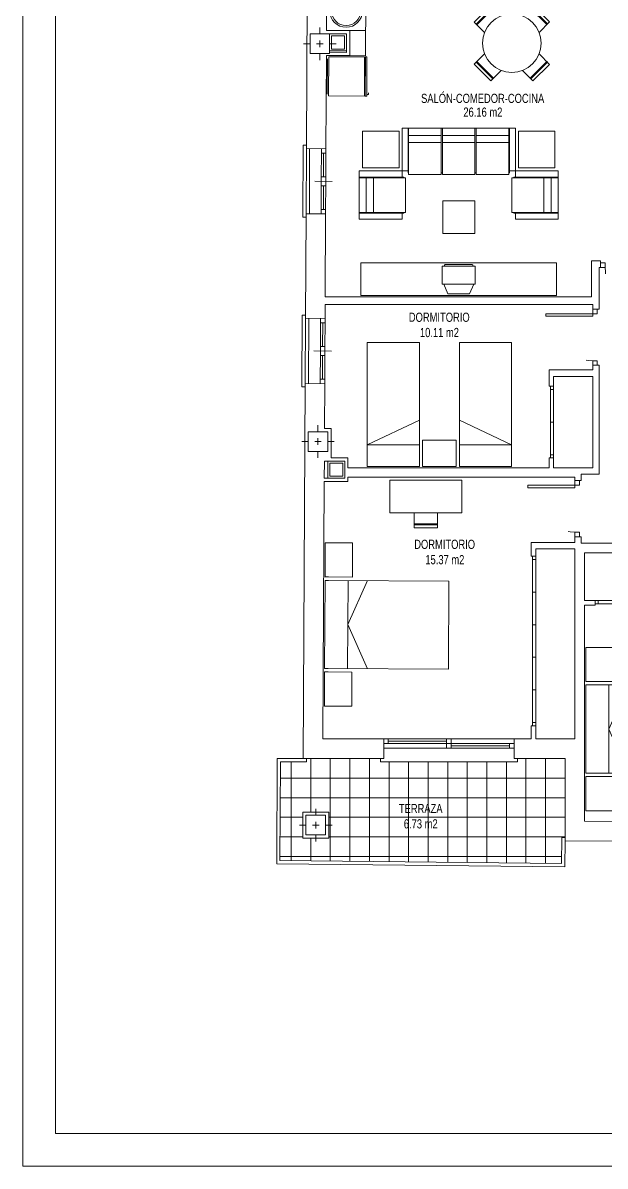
# Model space of a CAD drawing. Header units: millimetres. Extents: x 1426 to 1585, y -58 to 4.
# Drawn here: x 1478.95 to 1487.88, y -57.73 to -40.22 of the extents above; entities that cross this region are included whole.
import ezdxf
from ezdxf.enums import TextEntityAlignment as Align

# ---------------------------------------------------------------- set-up
doc = ezdxf.new("R2010")
doc.units = ezdxf.units.MM
doc.header["$LTSCALE"] = 0.35
doc.linetypes.add('DASHDOT', pattern=[1, 0.5, -0.25, 0, -0.25])
doc.linetypes.add('PUNTOS', pattern=[6.35, 0, -6.35])
doc.layers.get('0').update_dxf_attribs({"color": 5, "lineweight": 0})
for name, color, linetype, lineweight in [('BARRIDO_PUERTA', 251, 'PUNTOS', 0), ('CARPINTERIA', 4, 'Continuous', 0), ('COCINA', 7, 'Continuous', 0), ('ESCALERAS', 7, 'Continuous', 0), ('FORMATO', 7, 'Continuous', 0), ('GRAFISMOS', 8, 'DASHDOT', 0), ('MOBILIARIO', 7, 'Continuous', 0), ('MUEBLES', 7, 'Continuous', 0), ('MUROS', 1, 'Continuous', 0), ('PILARES', 7, 'Continuous', 0), ('SANITARIOS', 7, 'Continuous', 0), ('SHUNT', 9, 'Continuous', 0), ('SOLERIA', 251, 'Continuous', 0), ('SUPERFICIES', 2, 'Continuous', 0), ('TEXTOS', 3, 'Continuous', 0)]:
    doc.layers.add(name, color=color, linetype=linetype, lineweight=lineweight)
doc.styles.add('SWIS721 Lt', font='swisscl.ttf')

# ---------------------------------------------------------------- blocks, each defined once
blk = doc.blocks.new('A$C1164197C')
at = {"layer": 'SHUNT'}
for p, q in [((0, 0.26), (0, 0)), ((0, 0.26), (0.26, 0.26)), ((0.03, 0.03), (0.03, 0.23)), ((0.03, 0.23), (0.23, 0.23)), ((0.23, 0.03), (0.23, 0.23)), ((0.26, 0), (0.26, 0.26)), ((0, 0), (0.26, 0)), ((0.03, 0.03), (0.23, 0.03))]:
    blk.add_line(p, q, dxfattribs=at)
blk = doc.blocks.new('PILAR 30x30')
at = {"layer": 'GRAFISMOS', "ltscale": 0.5}
for p, q in [((0, 0.25), (0, -0.25)), ((0.25, 0), (-0.25, 0))]:
    blk.add_line(p, q, dxfattribs=at)
at = {"layer": 'PILARES'}
blk.add_lwpolyline([(0.15, -0.15), (0.15, 0.15), (-0.15, 0.15), (-0.15, -0.15)], close=True, dxfattribs=at)
blk = doc.blocks.new('A$C7B596D43')
at = {"layer": 'MUEBLES'}
for p, q in [((0, 1.499), (0, 1.9)), ((0.516, 1.9), (0, 1.9)), ((0.516, 1.499), (0.516, 1.9)), ((0.564, 1.499), (0.564, 1.9)), ((1.364, 1.9), (0.564, 1.9)), ((1.364, 0), (1.364, 1.9)), ((0, 1.499), (0.516, 1.499)), ((1.364, 1.57), (0.564, 1.57)), ((0.564, 1.19), (1.364, 1.57)), ((0.564, 1.499), (0.564, 0)), ((0.564, 0), (1.364, 0))]:
    blk.add_line(p, q, dxfattribs=at)
blk = doc.blocks.new('A$C70ED1BAF')
at = {"layer": 'MUEBLES'}
for p, q in [((0, 2.504), (0.42, 2.504)), ((0, 1.979), (0, 2.504)), ((0.42, 2.504), (0.42, 2.451)), ((0.42, 2.031), (0.42, 2.451)), ((0.053, 1.979), (0, 1.979)), ((0.42, 1.979), (0.053, 1.979)), ((0.42, 2.031), (0.42, 1.979)), ((0.053, 1.926), (0, 1.926)), ((0, 0.576), (0, 1.926)), ((0.053, 1.926), (1.9, 1.926)), ((0.352, 1.251), (0.651, 1.926)), ((0.352, 1.926), (0.352, 0.576)), ((1.9, 1.926), (1.9, 0.576)), ((0.656, 0.576), (0.352, 1.251)), ((0.053, 0.576), (0, 0.576)), ((1.9, 0.576), (0.053, 0.576)), ((0.053, 0.525), (0, 0.525)), ((0, 0), (0, 0.525)), ((0.053, 0.525), (0.42, 0.525)), ((0.42, 0.525), (0.42, 0.473)), ((0.42, 0.053), (0.42, 0.473)), ((0.42, 0), (0, 0)), ((0.42, 0.053), (0.42, 0))]:
    blk.add_line(p, q, dxfattribs=at)
blk = doc.blocks.new('M TV')
at = {"layer": 'MUEBLES'}
for p, q in [((-0.252, -0.172), (-0.252, -0.45)), ((0.252, -0.172), (-0.252, -0.172)), ((-0.23, -0.172), (-0.168, -0.023)), ((0.168, -0.023), (-0.168, -0.023)), ((0.23, -0.172), (0.168, -0.023)), ((0.252, -0.45), (0.252, -0.172)), ((0.252, -0.45), (-0.252, -0.45)), ((0.205, -0.474), (-0.209, -0.474)), ((0.215, -0.45), (0.215, -0.464))]:
    blk.add_line(p, q, dxfattribs=at)
blk.add_lwpolyline([(-0.219, -0.464), (-0.219, -0.45)], dxfattribs=at)
for centre, start, end in [((-0.209, -0.464), 180, 270), ((0.205, -0.464), 270, 0)]:
    blk.add_arc(centre, 0.0101, start, end, dxfattribs=at)
blk = doc.blocks.new('PSO_013A')
at = {"color": 0, "linetype": 'ByBlock'}
for p, q in [((-0.972, -0.602), (-0.972, 0)), ((-0.972, 0), (0.972, 0)), ((-0.873, 0), (-0.873, -0.602)), ((-0.862, -0.652), (-0.862, 0)), ((-0.301, -0.652), (-0.301, 0)), ((-0.282, -0.652), (-0.282, 0)), ((0.278, 0), (0.278, -0.652)), ((0.297, -0.652), (0.297, 0)), ((0.858, 0), (0.858, -0.652)), ((0.869, -0.602), (0.869, 0)), ((0.972, 0), (0.972, -0.602)), ((-0.301, -0.103), (-0.862, -0.103)), ((0.278, -0.103), (-0.282, -0.103)), ((0.858, -0.103), (0.297, -0.103)), ((-0.862, -0.202), (-0.301, -0.202)), ((-0.282, -0.202), (0.278, -0.202)), ((0.297, -0.202), (0.858, -0.202)), ((-0.873, -0.602), (-0.972, -0.602)), ((-0.873, -0.629), (-0.873, -0.606)), ((-0.873, -0.629), (-0.862, -0.629)), ((-0.282, -0.629), (-0.301, -0.629)), ((0.278, -0.629), (0.297, -0.629)), ((0.854, -0.629), (0.869, -0.629)), ((0.972, -0.602), (0.869, -0.602)), ((0.869, -0.629), (0.869, -0.606)), ((-0.301, -0.652), (-0.862, -0.652)), ((0.278, -0.652), (-0.282, -0.652)), ((0.858, -0.652), (0.297, -0.652))]:
    blk.add_line(p, q, dxfattribs=at)
blk = doc.blocks.new('A$C00E97BF0')
at = {"layer": 'MUEBLES'}
for p, q in [((0, 0), (0, 0.741)), ((0, 0.741), (0.658, 0.741)), ((0.658, 0.741), (0.658, 0.647)), ((0.683, 0.647), (0, 0.647)), ((0, 0.636), (0.712, 0.636)), ((0.108, 0.636), (0.108, 0.105)), ((0.221, 0.105), (0.221, 0.636)), ((0.683, 0.647), (0.683, 0.64)), ((0.712, 0.636), (0.712, 0.105)), ((0.712, 0.105), (0, 0.105)), ((0, 0.094), (0.683, 0.094)), ((0.658, 0), (0, 0)), ((0.658, 0.094), (0.658, 0)), ((0.683, 0.094), (0.683, 0.105))]:
    blk.add_line(p, q, dxfattribs=at)
blk = doc.blocks.new('M MESA o90')
at = {"layer": 'MUEBLES'}
for p, q in [((-0.18, 0.412), (-0.18, 0.638)), ((-0.18, 0.638), (0.18, 0.638)), ((-0.18, 0.58), (-0.18, 0.594)), ((-0.18, 0.594), (0.18, 0.594)), ((0.18, 0.58), (-0.18, 0.58)), ((0.18, 0.638), (0.18, 0.412)), ((-0.638, -0.178), (-0.638, 0.182)), ((-0.638, 0.182), (-0.412, 0.182)), ((-0.594, -0.178), (-0.594, 0.182)), ((-0.58, 0.182), (-0.58, -0.178)), ((0.638, 0.182), (0.412, 0.182)), ((0.58, 0.182), (0.58, -0.178)), ((0.594, -0.178), (0.594, 0.182)), ((0.638, -0.178), (0.638, 0.182)), ((-0.412, -0.178), (-0.638, -0.178)), ((-0.58, -0.178), (-0.594, -0.178)), ((0.412, -0.178), (0.638, -0.178)), ((0.58, -0.178), (0.594, -0.178)), ((-0.18, -0.638), (-0.18, -0.412)), ((0.18, -0.412), (0.18, -0.638)), ((-0.18, -0.58), (0.18, -0.58)), ((0.18, -0.594), (-0.18, -0.594)), ((0.18, -0.638), (-0.18, -0.638)), ((0.18, -0.58), (0.18, -0.594))]:
    blk.add_line(p, q, dxfattribs=at)
blk.add_circle((0, 0), 0.45, dxfattribs=at)
blk = doc.blocks.new('C FREGADERO1')
at = {"layer": 'SANITARIOS'}
for centre, radius in [((0, -0.3), 0.25), ((0, -0.3), 0.224), ((0, -0.169), 0.0423), ((0, -0.169), 0.0315)]:
    blk.add_circle(centre, radius, dxfattribs=at)
blk = doc.blocks.new('C FRIGORIFICO')
at = {"layer": 'COCINA'}
for p, q in [((0.62, -0.036), (0.02, -0.036)), ((0.02, -0.036), (0.02, -0.586)), ((0.592, -0.017), (0.049, -0.017)), ((0.62, -0.586), (0.62, -0.036)), ((0.02, -0.586), (0.62, -0.586)), ((0.62, -0.6), (0.02, -0.6)), ((0.02, -0.6), (0.02, -0.623)), ((0.02, -0.623), (0.62, -0.623)), ((0.597, -0.647), (0.567, -0.647)), ((0.597, -0.623), (0.597, -0.647)), ((0.62, -0.623), (0.62, -0.6))]:
    blk.add_line(p, q, dxfattribs=at)
blk = doc.blocks.new('C P072')
at = {"layer": 'BARRIDO_PUERTA'}
blk.add_arc((0.068, -0.001), 0.722, 0.0689, 86.658, dxfattribs=at)
at = {"layer": 'CARPINTERIA'}
for p, q in [((0.07, 0.72), (0.11, 0.72)), ((0.07, 0), (0.07, 0.72)), ((0.11, 0.72), (0.11, 0)), ((0, 0), (0.07, 0)), ((0.11, 0), (0.07, 0)), ((0.07, 0), (0.07, -0.07)), ((0.79, 0), (0.79, -0.07)), ((0.86, 0), (0.79, 0)), ((0.07, -0.07), (0, -0.07)), ((0.79, -0.07), (0.86, -0.07))]:
    blk.add_line(p, q, dxfattribs=at)
blk = doc.blocks.new('C VC200')
at = {"layer": 'CARPINTERIA'}
for p, q in [((2, 0), (0, 0)), ((0.07, 0), (0.07, -0.07)), ((0.965, 0), (0.965, -0.14)), ((1.035, 0), (1.035, -0.14)), ((2, -0.07), (0, -0.07)), ((2, -0.14), (0, -0.14)), ((0.965, -0.035), (0.07, -0.035)), ((1.93, -0.105), (1.035, -0.105)), ((1.93, -0.07), (1.93, -0.14)), ((-0.05, -0.35), (-0.05, -0.3)), ((2.05, -0.35), (-0.05, -0.35)), ((2.05, -0.3), (2.05, -0.35))]:
    blk.add_line(p, q, dxfattribs=at)
blk = doc.blocks.new('ARMARIO 2H')
at = {"layer": 'CARPINTERIA'}
for p, q in [((0, 0.05), (1.1, 0.05)), ((0, 0), (1.1, 0)), ((0.05, 0.05), (0.05, 0)), ((0.55, 0.05), (0.55, 0)), ((1.05, 0.05), (1.05, 0))]:
    blk.add_line(p, q, dxfattribs=at)
blk = doc.blocks.new('ARMARIO 5H')
at = {"layer": 'CARPINTERIA'}
for p, q in [((0, 0.05), (2.6, 0.05)), ((0, 0), (2.6, 0)), ((0.05, 0.05), (0.05, 0)), ((0.55, 0.05), (0.55, 0)), ((1.05, 0.05), (1.05, 0)), ((1.55, 0.05), (1.55, 0)), ((2.05, 0.05), (2.05, 0)), ((2.55, 0.05), (2.55, 0))]:
    blk.add_line(p, q, dxfattribs=at)
blk = doc.blocks.new('C VA100')
at = {"layer": 'CARPINTERIA'}
for p, q in [((0.5, 0), (0, 0)), ((0.07, 0), (0.07, -0.07)), ((0.43, 0), (0.43, -0.07)), ((0.5, -0.17), (0.5, 0.1)), ((1, 0), (0.5, 0)), ((0.57, 0), (0.57, -0.07)), ((0.93, 0), (0.93, -0.07)), ((0.5, -0.07), (0, -0.07)), ((0.43, -0.035), (0.07, -0.035)), ((1, -0.07), (0.5, -0.07)), ((0.93, -0.035), (0.57, -0.035)), ((-0.05, -0.35), (-0.05, -0.3)), ((1.05, -0.35), (-0.05, -0.35)), ((1.05, -0.3), (1.05, -0.35))]:
    blk.add_line(p, q, dxfattribs=at)
blk = doc.blocks.new('mes')
at = {"layer": 'MUEBLES'}
for p, q in [((-0.18, 0.52), (-0.18, 0.746)), ((-0.18, 0.746), (0.18, 0.746)), ((-0.18, 0.688), (-0.18, 0.702)), ((-0.18, 0.702), (0.18, 0.702)), ((0.18, 0.746), (0.18, 0.52)), ((0.18, 0.688), (-0.18, 0.688)), ((-0.55, 0.52), (0.55, 0.52)), ((-0.55, 0.02), (-0.55, 0.52)), ((0.55, 0.52), (0.55, 0.02)), ((0.55, 0.02), (-0.55, 0.02)), ((-0.55, 0.02), (0.55, 0.02))]:
    blk.add_line(p, q, dxfattribs=at)

msp = doc.modelspace()

# ---------------------------------------------------------------- hatches: boundary and pattern name
at = {"layer": 'SOLERIA', "linetype": 'Continuous'}
h = msp.add_hatch(dxfattribs=at)
h.set_pattern_fill('ANSI37', color=256, scale=2.4, angle=45, style=0)
h.set_pattern_definition([(90, (1487.26427, -51.4855), (-0.3, 6e-17), []), (180, (1487.26427, -51.4855), (-6e-17, -0.3), [])])
h.paths.add_polyline_path([(1487.264, -51.485), (1486.533, -51.485), (1486.533, -51.535), (1484.433, -51.535), (1484.433, -51.485), (1483.441, -51.485), (1483.441, -52.305), (1483.641, -52.305), (1483.641, -52.705), (1483.441, -52.705), (1483.441, -53.055), (1487.211, -53.093), (1487.215, -52.693), (1487.264, -52.694)])
h.paths.add_polyline_path([(1483.441, -51.485), (1483.3, -51.485), (1483.3, -51.536), (1482.9, -51.534), (1482.892, -53.05), (1483.441, -53.055), (1483.441, -52.705), (1483.241, -52.705), (1483.241, -52.305), (1483.441, -52.305)])

# ---------------------------------------------------------------- linework, layer by layer
at = {"layer": 'COCINA'}
for p, q in [((1484.204, -40.718), (1484.209, -39.735)), ((1484.206, -40.335), (1483.965, -40.334)), ((1484.204, -40.718), (1483.963, -40.717))]:
    msp.add_line(p, q, dxfattribs=at)
at = {"layer": 'ESCALERAS', "lineweight": 0}
for p, q in [((1483.915, -40.384), (1483.653, -40.383)), ((1483.653, -40.666), (1483.653, -40.383)), ((1483.915, -40.384), (1483.913, -40.667)), ((1483.913, -40.667), (1483.653, -40.666))]:
    msp.add_line(p, q, dxfattribs=at)
at = {"layer": 'ESCALERAS'}
for p, q in [((1483.297, -42.141), (1483.293, -43.141)), ((1483.347, -42.142), (1483.343, -43.141)), ((1483.284, -44.741), (1483.28, -45.741)), ((1483.334, -44.741), (1483.33, -45.741)), ((1483.571, -47.19), (1483.573, -46.93)), ((1483.573, -46.93), (1483.885, -46.93)), ((1483.885, -46.93), (1483.885, -47.19)), ((1483.571, -47.19), (1483.885, -47.19)), ((1482.85, -51.483), (1482.842, -53.099)), ((1483.25, -51.485), (1482.85, -51.483)), ((1483.3, -51.485), (1483.3, -51.536)), ((1482.9, -51.534), (1482.892, -53.05)), ((1483.3, -51.536), (1482.9, -51.534)), ((1487.211, -53.093), (1487.215, -52.693)), ((1487.264, -52.694), (1487.215, -52.693)), ((1487.26, -53.144), (1487.264, -52.744)), ((1487.211, -53.093), (1482.892, -53.05)), ((1487.26, -53.144), (1482.842, -53.099))]:
    msp.add_line(p, q, dxfattribs=at)
at = {"layer": 'FORMATO'}
msp.add_lwpolyline([(1531.448, -28.03), (1531.448, -57.73), (1478.948, -57.73), (1478.948, -28.03)], close=True, dxfattribs=at)
at = {"layer": 'FORMATO', "color": 1}
msp.add_lwpolyline([(1530.948, -28.53), (1530.948, -57.23), (1479.448, -57.23), (1479.448, -28.53)], close=True, dxfattribs=at)
at = {"layer": 'MUEBLES'}
for points in [[(1484.719, -42.436), (1484.159, -42.436), (1484.159, -41.875), (1484.719, -41.875)], [(1486.548, -42.436), (1487.108, -42.436), (1487.108, -41.875), (1486.548, -41.875)], [(1485.388, -42.941), (1485.388, -43.441), (1485.879, -43.441), (1485.879, -42.941)], [(1484.133, -43.891), (1487.133, -43.891), (1487.133, -44.391), (1484.133, -44.391)]]:
    msp.add_lwpolyline(points, close=True, dxfattribs=at)
at = {"layer": 'MUROS', "lineweight": 0}
for p, q in [((1483.297, -42.141), (1483.313, -38.835)), ((1483.606, -40.332), (1483.612, -39.135)), ((1483.606, -40.332), (1483.965, -40.334)), ((1483.965, -40.334), (1483.963, -40.717)), ((1483.597, -42.143), (1483.604, -40.715)), ((1483.604, -40.715), (1483.963, -40.717)), ((1483.284, -44.741), (1483.292, -43.141)), ((1483.585, -44.411), (1483.592, -43.143)), ((1487.669, -43.861), (1487.669, -44.411)), ((1487.809, -43.861), (1487.669, -43.861)), ((1487.789, -43.961), (1487.789, -44.601)), ((1487.789, -43.961), (1487.809, -43.961)), ((1487.809, -43.961), (1487.809, -43.861)), ((1483.584, -44.743), (1483.585, -44.531)), ((1487.689, -44.531), (1487.689, -44.601)), ((1487.019, -45.531), (1487.019, -45.781)), ((1487.789, -45.461), (1487.789, -47.131)), ((1487.689, -45.631), (1487.689, -47.031)), ((1483.25, -51.485), (1483.279, -45.741)), ((1483.579, -45.743), (1483.575, -46.43)), ((1483.575, -46.43), (1483.675, -46.43)), ((1483.675, -46.43), (1483.675, -46.88)), ((1483.675, -46.88), (1483.935, -46.88)), ((1483.935, -46.88), (1483.935, -47.031)), ((1487.019, -46.881), (1487.089, -46.881)), ((1487.089, -46.881), (1487.089, -47.031)), ((1483.935, -47.031), (1487.019, -47.031)), ((1487.689, -47.031), (1487.089, -47.031)), ((1483.551, -51.185), (1483.571, -47.24)), ((1483.571, -47.24), (1483.935, -47.24)), ((1487.414, -47.173), (1483.935, -47.173)), ((1483.935, -47.24), (1483.935, -47.173)), ((1487.414, -47.227), (1487.414, -47.173)), ((1487.789, -47.131), (1487.514, -47.131)), ((1487.414, -48.087), (1487.414, -48.174)), ((1486.744, -48.174), (1486.744, -48.385)), ((1486.814, -48.274), (1486.814, -48.385)), ((1487.414, -48.274), (1487.414, -51.185)), ((1487.564, -48.334), (1487.564, -49.065)), ((1487.564, -49.135), (1487.724, -49.135)), ((1487.564, -49.135), (1487.564, -52.447)), ((1486.744, -50.985), (1486.744, -51.185)), ((1486.814, -50.985), (1486.814, -51.185)), ((1488.739, -52.459), (1487.564, -52.447)), ((1489.264, -52.764), (1487.264, -52.744))]:
    msp.add_line(p, q, dxfattribs=at)
at = {"layer": 'MUROS'}
for p, q in [((1483.597, -42.143), (1483.297, -42.141)), ((1483.592, -43.143), (1483.292, -43.141)), ((1487.669, -44.411), (1483.585, -44.411)), ((1487.689, -44.531), (1483.585, -44.531)), ((1487.689, -44.601), (1487.789, -44.601)), ((1483.284, -44.741), (1483.584, -44.743)), ((1487.019, -45.531), (1487.689, -45.531)), ((1487.689, -45.461), (1487.789, -45.461)), ((1487.689, -45.461), (1487.689, -45.531)), ((1487.089, -45.631), (1487.689, -45.631)), ((1487.089, -45.631), (1487.089, -45.781)), ((1483.579, -45.743), (1483.279, -45.741)), ((1487.089, -45.781), (1487.019, -45.781)), ((1487.019, -46.881), (1487.019, -47.031)), ((1487.414, -47.227), (1487.514, -47.227)), ((1487.514, -47.131), (1487.514, -47.227)), ((1487.414, -48.087), (1487.514, -48.087)), ((1487.514, -48.184), (1487.514, -48.087)), ((1487.414, -48.174), (1486.744, -48.174)), ((1487.414, -48.274), (1486.814, -48.274)), ((1488.689, -48.184), (1487.514, -48.184)), ((1488.689, -48.184), (1487.514, -48.184)), ((1488.983, -48.334), (1487.564, -48.334)), ((1486.814, -48.385), (1486.744, -48.385)), ((1487.564, -49.065), (1487.724, -49.065)), ((1487.724, -49.065), (1487.724, -49.135)), ((1486.814, -50.985), (1486.744, -50.985)), ((1484.483, -51.185), (1483.551, -51.185)), ((1484.483, -51.185), (1484.483, -51.485)), ((1486.483, -51.185), (1486.483, -51.485)), ((1486.744, -51.185), (1486.483, -51.185)), ((1487.414, -51.185), (1486.814, -51.185)), ((1484.483, -51.485), (1483.25, -51.485)), ((1487.264, -51.485), (1486.483, -51.485)), ((1487.264, -51.485), (1487.264, -52.744))]:
    msp.add_line(p, q, dxfattribs=at)
msp.add_lwpolyline([(1483.241, -52.305), (1483.641, -52.305), (1483.641, -52.705), (1483.241, -52.705)], close=True, dxfattribs=at)

# ---------------------------------------------------------------- block references
at = {"layer": 'CARPINTERIA'}
for name, p, rotation in [('C VA100', (1483.597, -42.143), 269.7129817795812), ('C P072', (1488.669, -43.961), 180), ('C VA100', (1483.584, -44.743), 269.7129817795812), ('ARMARIO 5H', (1486.764, -48.385), 270.0000000003469)]:
    msp.add_blockref(name, p, dxfattribs=dict(at, rotation=rotation))
at = {"layer": 'CARPINTERIA', "xscale": -1}
for name, p, rotation in [('C P072', (1487.689, -44.601), 90), ('ARMARIO 2H', (1487.039, -46.881), 270), ('C P072', (1487.414, -47.227), 90), ('C P072', (1487.414, -47.227), 90)]:
    msp.add_blockref(name, p, dxfattribs=dict(at, rotation=rotation))
at = {"layer": 'CARPINTERIA'}
for name, p in [('ARMARIO 2H', (1487.724, -49.115)), ('C VC200', (1484.483, -51.185))]:
    msp.add_blockref(name, p, dxfattribs=at)
at = {"layer": 'COCINA', "xscale": -1, "rotation": 89.71298177965777}
msp.add_blockref('C FRIGORIFICO', (1483.604, -40.715), dxfattribs=at)
at = {"layer": 'MOBILIARIO', "xscale": -1, "rotation": 180}
msp.add_blockref('mes', (1485.129, -47.203), dxfattribs=at)
at = {"layer": 'MUEBLES'}
for name, p, rotation in [('M MESA o90', (1486.449, -40.527), 45.00000000000834), ('A$C00E97BF0', (1487.16, -42.484), 180), ('M TV', (1485.633, -44.391), 180), ('A$C7B596D43', (1485.596, -45.111), 180), ('A$C70ED1BAF', (1483.574, -50.683), 359.7129817796056)]:
    msp.add_blockref(name, p, dxfattribs=dict(at, rotation=rotation))
at = {"layer": 'MUEBLES', "xscale": 0.8921662729418358, "yscale": 1.091629447774096, "zscale": 0.8895866038723401}
msp.add_blockref('PSO_013A', (1485.635, -41.827), dxfattribs=at)
at = {"layer": 'MUEBLES', "xscale": -1, "rotation": 180}
for name, p in [('A$C00E97BF0', (1484.107, -42.484)), ('A$C7B596D43', (1485.08, -45.111)), ('A$C70ED1BAF', (1487.584, -49.783))]:
    msp.add_blockref(name, p, dxfattribs=at)
at = {"layer": 'PILARES'}
for p in [(1483.503, -40.536), (1483.475, -46.63), (1483.441, -52.505)]:
    msp.add_blockref('PILAR 30x30', p, dxfattribs=at)
at = {"layer": 'SANITARIOS', "rotation": 89.71298177966585}
msp.add_blockref('C FREGADERO1', (1483.607, -40.032), dxfattribs=at)
at = {"layer": 'SHUNT'}
for p in [(1483.653, -40.646), (1483.625, -47.19)]:
    msp.add_blockref('A$C1164197C', p, dxfattribs=at)

# ---------------------------------------------------------------- texts
at = {"layer": 'SUPERFICIES', "style": 'SWIS721 Lt'}
for s, p in [('26.16 m2', (1486.004, -41.513)), ('10.11 m2', (1485.338, -44.889)), ('15.37 m2', (1485.421, -48.369)), ('6.73 m2', (1485.051, -52.416))]:
    msp.add_text(s, height=0.14, dxfattribs=at).set_placement(p, align=Align.TOP_CENTER)
at = {"layer": 'TEXTOS', "style": 'SWIS721 Lt'}
for s, p in [('SALÓN-COMEDOR-COCINA', (1486.001, -41.355)), ('DORMITORIO', (1485.335, -44.725)), ('DORMITORIO', (1485.418, -48.204)), ('TERRAZA', (1485.051, -52.252))]:
    msp.add_text(s, height=0.14, dxfattribs=at).set_placement(p, align=Align.MIDDLE)

doc.saveas('drawing.dxf')
